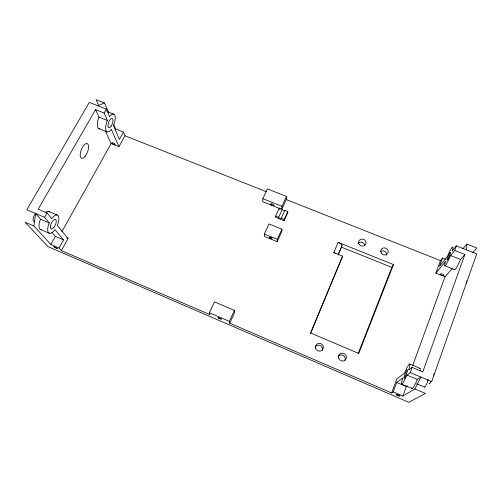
<?xml version="1.0" encoding="UTF-8"?>
<svg xmlns="http://www.w3.org/2000/svg" width="502" height="502" viewBox="0 0 502 502"><rect width="100%" height="100%" fill="white"/><g stroke="black" fill="none" stroke-linecap="round" stroke-linejoin="round"><path stroke-width="0.75" d="M275.673 216.08L275.623 217.335L284.132 220.748L287.715 212.848L287.822 211.568L284.829 210.376A1.381 0.489 24.4 0 1 283.517 210.382A1.381 0.489 24.4 0 1 282.281 209.359L279.3 208.173L275.673 216.08L278.666 217.278A1.387 0.471 24.4 0 0 279.915 218.288A1.387 0.471 24.4 0 0 281.227 218.301L284.226 219.499L284.132 220.748M277.211 241.65L277.33 239.322L281.923 229.163L268.984 223.948L264.341 234.051L264.353 236.417L277.211 241.65L281.76 231.579L281.923 229.163M279.231 209.466L279.3 208.173M466.534 249.852L466.873 244.104L476.9 248.013L472.758 252.519M286.485 196.439L281.98 206.291L281.798 209.328L286.253 199.57L286.485 196.439L267.371 188.89L262.797 198.66L262.822 201.766L281.095 209.045M59.035 248.001L50.834 244.468L33.872 225.944L35.642 213.545L40.536 219.198L49.265 222.907L49.02 223.472A9.94 4.185 -65.4 0 0 48.474 232.69A9.94 4.185 -65.4 0 0 54.599 230.06L54.925 229.609L63.566 239.843L59.035 248.001L61.363 250.605L210.005 314.679L209.353 312.733L214.461 301.834L234.396 310.361L234.76 312.332L229.79 323.206L391.629 392.972L393.198 391.911L396.68 382.455L402.817 377.975L402.635 378.533A10.824 1.406 -68.3 0 0 402.083 384.011A10.824 1.406 -68.3 0 0 406.607 375.64L410.247 372.553L412.123 367.395L422.784 371.907L464.877 254.476L454.686 250.479L450.269 256.089A10.253 1.261 -67 0 1 445.531 265.251A10.253 1.261 -67 0 1 445.343 262.006L445.494 261.529L435.868 273.119L445.004 276.765L452.628 268.212M338.166 255.091L341.987 245.66A4.681 1.581 22.5 0 0 338.11 242.391L333.805 252.588A4.706 1.512 22.6 0 1 335.938 253.673M333.805 252.588L342.602 256.145L310.556 333.479M412.713 365.456L445.004 276.765M454.686 250.479L456.362 245.88L476.756 253.849L431.664 381.645L410.247 372.553M393.198 391.911L402.88 396.084L406.331 386.584L407.536 385.806M391.629 392.972L396.793 378.979L404.618 373.068L404.857 372.465A10.824 1.406 -68.3 0 1 409.368 364.107A10.824 1.406 -68.3 0 1 408.885 369.409L408.703 369.974L412.123 367.395M435.868 273.119L440.486 260.601L442.532 258.059L445.362 259.176M442.532 258.059L439.426 266.474L447.338 256.566A10.253 1.261 -67 0 1 452.057 247.43A10.253 1.261 -67 0 1 452.308 250.517L452.151 250.994L456.362 245.88M358.058 353.709L391.83 267.378L393.499 264.598L338.11 242.391M393.499 264.598L358.761 353.464L310.562 332.977L342.602 256.145M402.88 396.084L414.84 388.931L420.927 377.084L417.287 379.456L417.036 380.077A10.849 1.588 -68.4 0 1 411.747 387.845M464.877 254.476L460.227 260.011A10.278 1.418 -66.9 0 1 454.385 269.21M338.292 254.464L341.987 245.66M61.363 250.605L68.059 238.513L57.291 225.404L57.529 224.858A9.94 4.185 -65.4 0 0 58.1 215.665A9.94 4.185 -65.4 0 0 52.039 218.15L51.706 218.602L47.056 212.936L38.165 209.177L95.549 109.681L98.988 117.154L98.762 117.688A9.438 3.89 -70.2 0 0 99.898 128.7M95.549 109.681L104.127 113.044L107.397 120.467L107.171 120.995A9.456 3.778 -70.1 0 0 106.098 130.74A9.456 3.778 -70.1 0 0 111.049 129.78L111.331 129.397L118.943 146.672L124.985 135.766L123.473 132.07L115.611 128.964L113.803 124.747M40.536 219.198L40.298 219.757A9.915 4.311 -65.3 0 0 41.346 229.684M284.226 219.499L287.822 211.568M281.227 218.301L284.829 210.376M229.79 323.206L229.37 321.355L234.396 310.361M278.666 217.278L282.281 209.359M123.473 132.07L119.407 139.393L113.477 125.594L113.697 125.073A9.456 3.778 -70.1 0 0 114.789 115.366A9.456 3.778 -70.1 0 0 109.894 116.194L109.599 116.583L106.386 109.097L89.293 102.414L26.782 209.786L44.546 217.328L49.265 222.907M61.89 231.648L111.13 143.553L105.364 131.022M50.834 244.468L55.389 236.342L51.901 232.313M44.546 217.328L47.056 212.936M104.127 113.044L106.386 109.097M462.831 248.797L466.873 244.104M97.821 105.753L104.485 102.96L108.696 112.799M104.485 102.96L96.089 99.691L98.63 105.376M106.844 111.482L113.778 114.199M98.988 117.154L107.397 120.467M450.507 255.505L460.466 259.427M124.985 135.766L266.618 191.808M286.253 199.57L440.486 260.601M98.9 128.625L107.183 131.913M444.797 265.765L454.586 269.643M262.797 198.66L281.98 206.291M111.13 143.553L118.943 146.672M341.498 247.153L391.83 267.378M264.341 234.051L277.33 239.322M48.656 211.43L57.266 215.069M409.77 364.013L420.03 368.349M406.858 375.019L417.287 379.456M416.792 383.754L424.592 387.08M66.716 237.942L68.059 238.513M33.872 225.944L25.1 222.191L47.966 246.607L408.779 402.309L425.445 393.468L414.84 388.931M40.794 229.609L49.397 233.292M401.669 384.061L411.929 388.454M55.389 236.342L63.566 239.843M396.68 382.455L406.331 386.584M209.353 312.733L229.37 321.355M45.487 212.321A9.915 4.311 -65.3 0 1 49.541 212.07M380.246 251.753A3.784 3.495 22.2 0 1 386.634 255.054M357.964 243.602A3.746 3.476 18.5 0 1 364.803 245.591M338.116 356.458A3.991 3.834 42.3 0 1 345.043 360.292M315.068 347.459A3.941 3.821 38 0 1 320.138 345.47A3.941 3.821 38 0 1 322.297 350.553M419.565 368.443A10.849 1.588 -68.4 0 1 420.055 370.802M428.074 379.456A4.625 0.753 -68.5 0 1 426.236 384.796A4.625 0.753 -68.5 0 1 424.491 386.916M34.632 221.664A5.196 2.328 -65.2 0 1 33.17 218.677A5.196 2.328 -65.2 0 1 35.849 213.162M434.061 373.438A6.501 1.086 -68.4 0 1 433.904 374.166M433.69 374.981A6.501 1.086 -68.4 0 1 433.421 375.866M431.149 381.338A6.501 1.086 -68.4 0 1 429.034 383.453M466.64 280.825A6.219 0.998 -67.1 0 1 466.584 281.308M466.289 282.607A6.219 0.998 -67.1 0 1 466.057 283.392M53.934 246.764L57.291 248.578L53.934 246.764M440.831 274.82A1.989 0.671 19.1 0 0 443.994 275.454A1.989 0.671 19.1 0 0 441.653 273.885A1.989 0.671 19.1 0 0 440.831 274.82M338.593 357.945A4.047 3.884 41.8 0 0 345.238 360.009A4.047 3.884 41.8 0 0 343.481 353.314A4.047 3.884 41.8 0 0 338.593 357.945M315.582 348.087A3.991 3.872 37.3 0 0 322.165 350.132A3.991 3.872 37.3 0 0 320.489 343.506A3.991 3.872 37.3 0 0 315.582 348.087M381.118 252.92A3.834 3.533 22 0 0 387.682 253.497A3.834 3.533 22 0 0 384.607 247.869A3.834 3.533 22 0 0 381.118 252.92M359.426 244.725A3.796 3.514 18.3 0 0 365.864 244.003A3.796 3.514 18.3 0 0 361.729 239.09A3.796 3.514 18.3 0 0 359.426 244.725M218.558 318.161A1.945 0.345 24.9 0 0 221.457 319.241A1.945 0.345 24.9 0 0 219.154 317.785A1.945 0.345 24.9 0 0 218.558 318.161M396.781 395.043A2.108 0.358 22.1 0 0 399.987 396.084A2.108 0.358 22.1 0 0 397.433 394.641A2.108 0.358 22.1 0 0 396.781 395.043M85.24 156.166A7.875 3.326 -68.8 0 0 87.53 143.716A7.875 3.326 -68.8 0 0 80.389 152.834A7.875 3.326 -68.8 0 0 85.24 156.166M405.007 377.046A4.6 0.596 -68.3 0 0 407.498 369.892A4.6 0.596 -68.3 0 0 404.662 375.163A4.6 0.596 -68.3 0 0 405.007 377.046M448.324 258.586A4.355 0.533 -67 0 0 450.501 252.324A4.355 0.533 -67 0 0 447.533 258.078A4.355 0.533 -67 0 0 448.324 258.586M53.821 227.513A5.215 2.196 -65.4 0 0 55.59 219.481A5.215 2.196 -65.4 0 0 50.551 225.523A5.215 2.196 -65.4 0 0 53.821 227.513M111.011 126.303A4.964 1.983 -70.1 0 0 112.316 118.472A4.964 1.983 -70.1 0 0 108.068 124.389A4.964 1.983 -70.1 0 0 111.011 126.303M269.875 237.822A1.406 0.433 24.5 0 0 272.046 238.488A1.406 0.433 24.5 0 0 270.478 237.27A1.406 0.433 24.5 0 0 269.875 237.822M271.099 204.684A1.839 0.653 24.8 0 0 273.941 205.5A1.839 0.653 24.8 0 0 271.896 203.818A1.839 0.653 24.8 0 0 271.099 204.684M112.417 143.566A1.826 0.577 29.7 0 0 115.134 144.651A1.826 0.577 29.7 0 0 113.22 142.875A1.826 0.577 29.7 0 0 112.417 143.566"/></g></svg>
